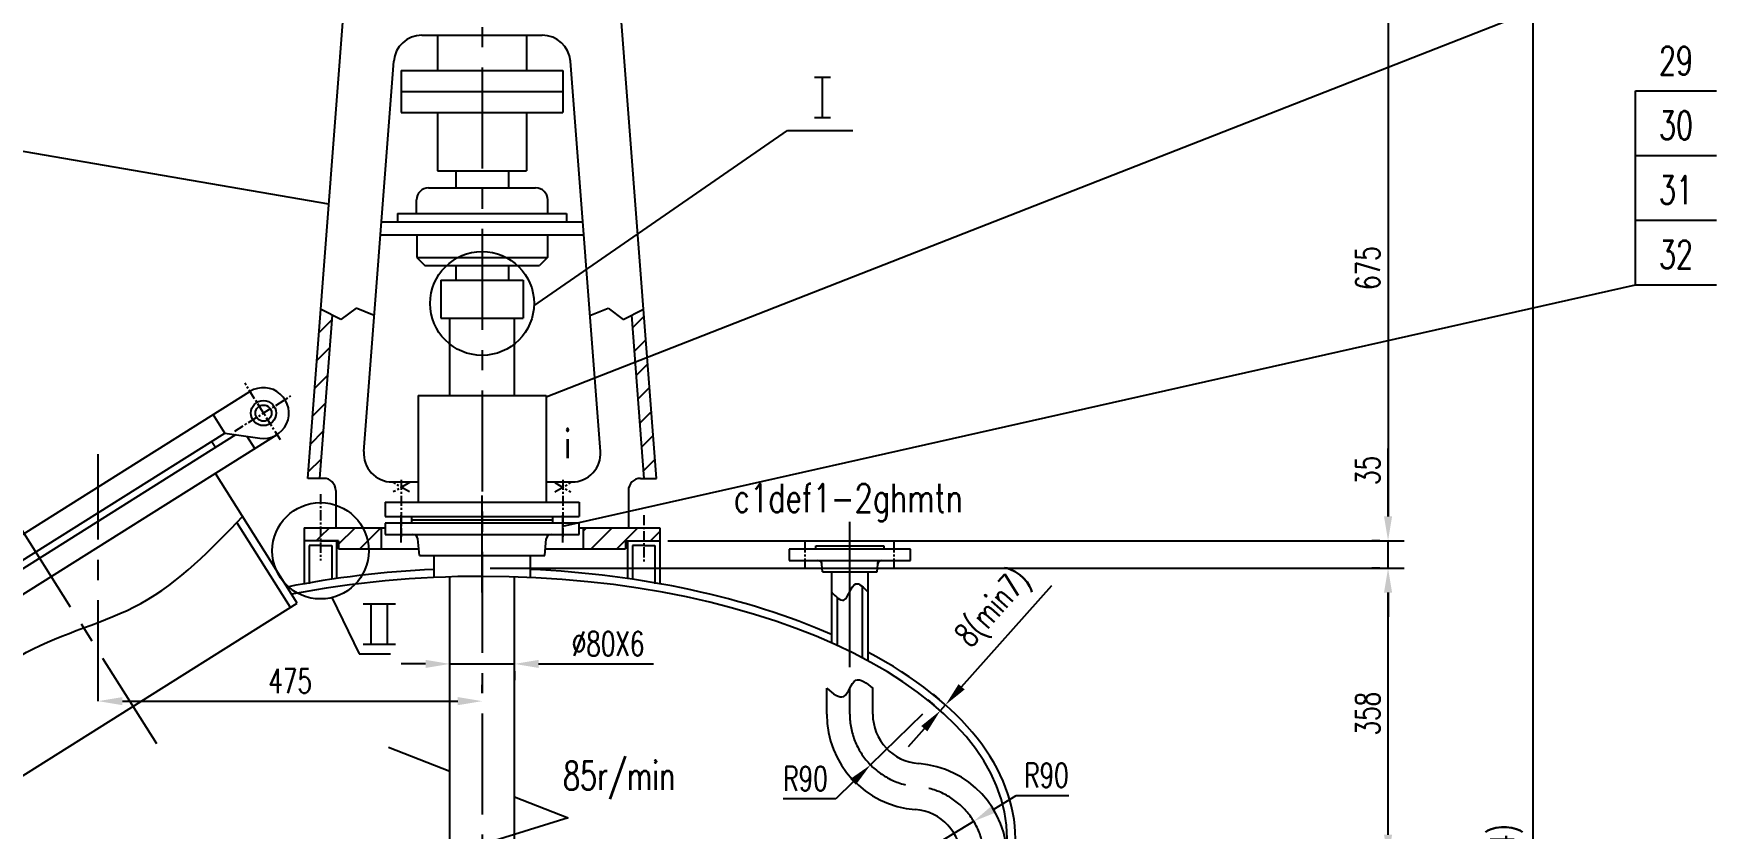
# Model space of a CAD drawing. Extents: x 92764 to 104934, y 26739 to 35166.
# Drawn here: x 94017 to 96099, y 32558 to 33542 of the extents above; entities that cross this region are included whole.
import ezdxf
from ezdxf.enums import TextEntityAlignment as Align

# ---------------------------------------------------------------- set-up
doc = ezdxf.new("R2010")
doc.units = 0
doc.header["$LTSCALE"] = 10
doc.linetypes.add('ACAD_ISO10W100', pattern=[18, 12, -3, 0, -3])
doc.linetypes.add('CENTER', pattern=[2, 1.25, -0.25, 0.25, -0.25])
for name, color, linetype in [('2', 1, 'Continuous'), ('HGJ', 1, 'Continuous'), ('HGJX', 2, 'CENTER'), ('hgjy', 7, 'Continuous'), ('RENK', 7, 'Continuous'), ('tank', 1, 'Continuous'), ('tankx', 2, 'ACAD_ISO10W100'), ('tanky', 7, 'Continuous')]:
    doc.layers.add(name, color=color, linetype=linetype)
doc.styles.add('hzfs', font='simplex.shx', dxfattribs={"width": 0.7, "bigfont": 'hzfs.shx'})
doc.dimstyles.new('PVCAD$0', dxfattribs={"dimscale": 10, "dimtxt": 3, "dimasz": 3, "dimexe": 2, "dimexo": 1, "dimgap": 1, "dimtad": 1, "dimdec": 0, "dimzin": 0, "dimdsep": 46, "dimtxsty": 'hzfs', "dimcen": 0, "dimclrd": 4, "dimclre": 4, "dimclrt": 7, "dimadec": 0, "dimazin": 0, "dimtfac": 0.7, "dimtmove": 0, "dimatfit": 0, "dimfxl": 0, "dimarcsym": 0})
doc.dimstyles.new('PVCAD$4', dxfattribs={"dimscale": 10, "dimtxt": 3, "dimasz": 3, "dimexe": 2, "dimexo": 1, "dimgap": 1, "dimtad": 1, "dimtoh": 1, "dimdec": 0, "dimzin": 0, "dimdsep": 46, "dimtxsty": 'hzfs', "dimcen": 0, "dimclrd": 4, "dimclre": 4, "dimclrt": 7, "dimadec": 0, "dimazin": 0, "dimtfac": 0.7, "dimtmove": 0, "dimatfit": 0, "dimfxl": 0, "dimarcsym": 0})

# ---------------------------------------------------------------- blocks, each defined once
blk = doc.blocks.new('*D93')
at = {"color": 4, "lineweight": -2}
for p, q in [((94097, 32725.6), (94097, 32735.6)), ((94127, 32715.6), (94542, 32715.6)), ((94572, 32725.6), (94572, 32735.6))]:
    blk.add_line(p, q, dxfattribs=at)
at = {"color": 4}
for points in [[(94127, 32720.6), (94127, 32710.6), (94097, 32715.6)], [(94542, 32720.6), (94542, 32710.6), (94572, 32715.6)]]:
    blk.add_solid(points, dxfattribs=at)
at = {"layer": 'DEFPOINTS', "color": 0}
for p in [(94097, 32715.6), (94572, 32715.6), (94572, 32715.6)]:
    blk.add_point(p, dxfattribs=at)
at = {"color": 7, "insert": (94334.5, 32740.6), "char_height": 30, "attachment_point": 5, "style": 'hzfs'}
blk.add_mtext('475', dxfattribs=at)
blk = doc.blocks.new('*D96')
at = {"layer": 'DEFPOINTS', "color": 0}
for p in [(95139.2, 32703.9), (95145.5, 32710.9), (95145.5, 32710.9)]:
    blk.add_point(p, dxfattribs=at)
at = {"layer": 'hgjy', "color": 4, "lineweight": -2}
for p, q in [((95165.4, 32733.3), (95277.2, 32858.8)), ((95131.7, 32710.5), (95124.2, 32717.2)), ((95138, 32717.6), (95130.5, 32724.2)), ((95139.2, 32703.9), (95145.5, 32710.9)), ((95119.2, 32681.5), (95099.3, 32659.1))]:
    blk.add_line(p, q, dxfattribs=at)
at = {"layer": 'hgjy', "color": 4}
for points in [[(95161.7, 32736.7), (95169.2, 32730), (95145.5, 32710.9)], [(95115.5, 32684.8), (95123, 32678.1), (95139.2, 32703.9)]]:
    blk.add_solid(points, dxfattribs=at)
at = {"layer": 'hgjy', "color": 7, "insert": (95206.7, 32829.1), "char_height": 30, "attachment_point": 5, "rotation": 48.3024, "style": 'hzfs'}
blk.add_mtext('8(min7)', dxfattribs=at)
blk = doc.blocks.new('*D67')
at = {"color": 4, "lineweight": -2}
for p, q in [((94532, 32771.7), (94532, 32781.7)), ((94502, 32761.7), (94472, 32761.7)), ((94532, 32761.7), (94612, 32761.7)), ((94642, 32761.7), (94784, 32761.7)), ((94612, 32752.9), (94612, 32741.7))]:
    blk.add_line(p, q, dxfattribs=at)
at = {"color": 4}
for points in [[(94502, 32766.7), (94502, 32756.7), (94532, 32761.7)], [(94642, 32766.7), (94642, 32756.7), (94612, 32761.7)]]:
    blk.add_solid(points, dxfattribs=at)
at = {"layer": 'DEFPOINTS', "color": 0}
for p in [(94532, 32761.7), (94612, 32762.9), (94612, 32761.7)]:
    blk.add_point(p, dxfattribs=at)
at = {"color": 7, "insert": (94728, 32786.7), "char_height": 30, "attachment_point": 5, "style": 'hzfs'}
blk.add_mtext('%%C80X6', dxfattribs=at)
blk = doc.blocks.new('*D68')
at = {"color": 4, "lineweight": -2}
for p, q in [((94582, 32880.1), (95713.2, 32880.1)), ((95693.2, 32550.1), (95693.2, 32850.1)), ((95627.5, 32520.1), (95713.2, 32520.1))]:
    blk.add_line(p, q, dxfattribs=at)
at = {"color": 4}
for points in [[(95688.2, 32850.1), (95698.2, 32850.1), (95693.2, 32880.1)], [(95688.2, 32550.1), (95698.2, 32550.1), (95693.2, 32520.1)]]:
    blk.add_solid(points, dxfattribs=at)
at = {"layer": 'DEFPOINTS', "color": 0}
for p in [(94572, 32880.1), (95693.2, 32880.1), (95617.5, 32520.1)]:
    blk.add_point(p, dxfattribs=at)
at = {"color": 7, "insert": (95668.2, 32700.1), "char_height": 30, "attachment_point": 5, "rotation": 90, "style": 'hzfs'}
blk.add_mtext('358', dxfattribs=at)
blk = doc.blocks.new('*D70')
at = {"color": 4, "lineweight": -2}
for p, q in [((94752, 33589.3), (95713.2, 33589.3)), ((95693.2, 33559.3), (95693.2, 32944.3)), ((94802, 32914.3), (95713.2, 32914.3))]:
    blk.add_line(p, q, dxfattribs=at)
at = {"color": 4}
for points in [[(95688.2, 33559.3), (95698.2, 33559.3), (95693.2, 33589.3)], [(95688.2, 32944.3), (95698.2, 32944.3), (95693.2, 32914.3)]]:
    blk.add_solid(points, dxfattribs=at)
at = {"layer": 'DEFPOINTS', "color": 0}
for p in [(94742, 33589.3), (94792, 32914.3), (95693.2, 32914.3)]:
    blk.add_point(p, dxfattribs=at)
at = {"color": 7, "insert": (95668.2, 33251.8), "char_height": 30, "attachment_point": 5, "rotation": 90, "style": 'hzfs'}
blk.add_mtext('675', dxfattribs=at)
blk = doc.blocks.new('*D101')
at = {"color": 4, "lineweight": -2}
for p, q in [((95719.1, 34289.3), (95892.2, 34289.3)), ((95872.2, 34259.3), (95872.2, 30770.1)), ((94624, 30740.1), (95892.2, 30740.1))]:
    blk.add_line(p, q, dxfattribs=at)
at = {"color": 4}
for points in [[(95867.2, 34259.3), (95877.2, 34259.3), (95872.2, 34289.3)], [(95867.2, 30770.1), (95877.2, 30770.1), (95872.2, 30740.1)]]:
    blk.add_solid(points, dxfattribs=at)
at = {"layer": 'DEFPOINTS', "color": 0}
for p in [(95709.1, 34289.3), (94614, 30740.1), (95872.2, 30740.1)]:
    blk.add_point(p, dxfattribs=at)
at = {"color": 7, "insert": (95839.4, 32514.7), "char_height": 30, "attachment_point": 5, "rotation": 90, "style": 'hzfs'}
blk.add_mtext('(3544)', dxfattribs=at)
blk = doc.blocks.new('*X53')
at = {"color": 0}
for p, q in [((6173.2, 4900.4), (6189.5, 4916.7)), ((6561.7, 4907.1), (6575.7, 4921)), ((6170.6, 4866), (6186.9, 4882.3)), ((6564, 4877.5), (6577.9, 4891.5)), ((6566.2, 4848), (6580.2, 4861.9)), ((6168, 4831.5), (6184.2, 4847.8)), ((6568.5, 4818.4), (6582.5, 4832.4)), ((6165.3, 4797.1), (6181.6, 4813.4)), ((6570.8, 4788.9), (6584.7, 4802.8)), ((6162.7, 4762.6), (6179, 4778.9)), ((6573, 4759.3), (6587, 4773.3)), ((6160, 4728.1), (6176.3, 4744.4)), ((6575.3, 4729.7), (6589.3, 4743.7)), ((6170.3, 4643), (6175.2, 4647.9)), ((6175.2, 4647.9), (6186.3, 4659)), ((6197.7, 4638.6), (6218.1, 4659)), ((6223.9, 4633), (6249.9, 4659)), ((6500.2, 4654.7), (6504.5, 4659)), ((6510.3, 4633), (6536.3, 4659)), ((6542.1, 4633), (6568.1, 4659)), ((6584, 4643), (6595.2, 4654.2))]:
    blk.add_line(p, q, dxfattribs=at)
blk = doc.blocks.new('*D116')
at = {"layer": '2', "color": 4, "lineweight": -2}
for p, q in [((95206.1, 32582.4), (95233, 32598.8)), ((95233, 32598.8), (95298, 32598.8)), ((95103.5, 32520.1), (95180.4, 32566.8))]:
    blk.add_line(p, q, dxfattribs=at)
at = {"layer": '2', "color": 4}
blk.add_solid([(95203.5, 32586.7), (95208.7, 32578.1), (95180.4, 32566.8)], dxfattribs=at)
at = {"layer": 'DEFPOINTS', "color": 0}
for p in [(95180.4, 32566.8), (95103.5, 32520.1)]:
    blk.add_point(p, dxfattribs=at)
at = {"layer": '2', "color": 7, "insert": (95270.5, 32623.8), "char_height": 30, "attachment_point": 5, "style": 'hzfs'}
blk.add_mtext('R90', dxfattribs=at)
blk = doc.blocks.new('*D117')
at = {"layer": '2', "color": 4, "lineweight": -2}
for p, q in [((95117, 32699.6), (95052.7, 32636.6)), ((95031.2, 32615.7), (95009.8, 32594.7)), ((95009.8, 32594.7), (94944.8, 32594.7))]:
    blk.add_line(p, q, dxfattribs=at)
at = {"layer": '2', "color": 4}
blk.add_solid([(95027.7, 32619.2), (95034.7, 32612.1), (95052.7, 32636.6)], dxfattribs=at)
at = {"layer": 'DEFPOINTS', "color": 0}
for p in [(95117, 32699.6), (95052.7, 32636.6)]:
    blk.add_point(p, dxfattribs=at)
at = {"layer": '2', "color": 7, "insert": (94972.3, 32619.7), "char_height": 30, "attachment_point": 5, "style": 'hzfs'}
blk.add_mtext('R90', dxfattribs=at)
blk = doc.blocks.new('*D76')
at = {"layer": '2', "color": 4, "lineweight": -2}
for p, q in [((95693.2, 32944.3), (95693.2, 33028.3)), ((95683.2, 32914.3), (95673.2, 32914.3)), ((95693.2, 32880.1), (95693.2, 32914.3)), ((95683.2, 32880.1), (95673.2, 32880.1)), ((95693.2, 32850.1), (95693.2, 32820.1))]:
    blk.add_line(p, q, dxfattribs=at)
at = {"layer": '2', "color": 4}
for points in [[(95688.2, 32944.3), (95698.2, 32944.3), (95693.2, 32914.3)], [(95688.2, 32850.1), (95698.2, 32850.1), (95693.2, 32880.1)]]:
    blk.add_solid(points, dxfattribs=at)
at = {"layer": 'DEFPOINTS', "color": 0}
for p in [(95693.2, 32914.3), (95693.2, 32914.3), (95693.2, 32880.1)]:
    blk.add_point(p, dxfattribs=at)
at = {"layer": '2', "color": 7, "insert": (95668.2, 33001.3), "char_height": 30, "attachment_point": 5, "rotation": 90, "style": 'hzfs'}
blk.add_mtext('35', dxfattribs=at)

msp = doc.modelspace()

# ---------------------------------------------------------------- linework, layer by layer
at = {"color": 1}
for p, q in [((94356.2, 32991.5), (94402, 33589.3)), ((94787.8, 32991.5), (94742, 33589.3)), ((94497.6, 33540.3), (94646.4, 33540.3)), ((94517, 33540.3), (94517, 33496.7)), ((94627, 33540.3), (94627, 33496.7)), ((94425.7, 33024.7), (94462.7, 33508)), ((94718.4, 33024.7), (94681.3, 33508)), ((94472, 33496.7), (94472, 33444.7)), ((94472, 33496.7), (94672, 33496.7)), ((94672, 33496.7), (94672, 33444.7)), ((94472, 33470.7), (94672, 33470.7)), ((94472, 33444.7), (94672, 33444.7)), ((94517, 33444.7), (94517, 33372.3)), ((94627, 33444.7), (94627, 33372.3)), ((94517, 33372.3), (94627, 33372.3)), ((94539.5, 33372.3), (94539.5, 33351.2)), ((94604.5, 33372.3), (94604.5, 33351.2)), ((94505.8, 33351.2), (94638.2, 33351.2)), ((94467.5, 33319.3), (94676.6, 33319.3)), ((94467.5, 33319.3), (94467.5, 33309.3)), ((94490.8, 33319.3), (94490.8, 33336.2)), ((94653.2, 33319.3), (94653.2, 33336.2)), ((94676.6, 33319.3), (94676.6, 33309.3)), ((94447.5, 33309.3), (94696.5, 33309.3)), ((94446.2, 33293.2), (94697.8, 33293.2)), ((94491.1, 33293.2), (94491.1, 33265)), ((94652.9, 33293.2), (94652.9, 33265)), ((94491.1, 33265), (94652.9, 33265)), ((94491.1, 33265), (94501.1, 33255)), ((94652.9, 33265), (94642.9, 33255)), ((94501.1, 33255), (94642.9, 33255)), ((94521, 33236.8), (94623, 33236.8)), ((94521, 33236.8), (94521, 33189.9)), ((94539.5, 33255), (94539.5, 33236.8)), ((94604.5, 33255), (94604.5, 33236.8)), ((94623, 33236.8), (94623, 33189.9)), ((94371.2, 32991.5), (94386.7, 33193.7)), ((94521, 33189.9), (94623, 33189.9)), ((94772.8, 32991.5), (94757.3, 33193.7)), ((94375.9, 32991.5), (94356.2, 32991.5)), ((94460.6, 32987), (94492.9, 32987)), ((94651.2, 32987), (94683.5, 32987)), ((94768.1, 32991.5), (94787.8, 32991.5)), ((94390.9, 32976.5), (94390.9, 32930.3)), ((94753.1, 32976.5), (94753.1, 32930.3)), ((94352, 32930.3), (94452, 32930.3)), ((94352, 32930.3), (94352, 32914.3)), ((94447, 32930.3), (94447, 32904.3)), ((94692, 32930.3), (94792, 32930.3)), ((94697, 32930.3), (94697, 32904.3)), ((94792, 32930.3), (94792, 32914.3)), ((94394.5, 32914.3), (94352, 32914.3)), ((94394.5, 32914.3), (94394.5, 32904.3)), ((94394.5, 32904.3), (94493.6, 32904.3)), ((94650.4, 32904.3), (94749.5, 32904.3)), ((94749.5, 32914.3), (94792, 32914.3)), ((94749.5, 32914.3), (94749.5, 32904.3))]:
    msp.add_line(p, q, dxfattribs=at)
for p, q in [((94983.4, 33488.5), (95003.4, 33488.5)), ((94993.4, 33438.5), (94993.4, 33488.5)), ((94983.4, 33438.5), (95003.4, 33438.5)), ((94636.2, 33205.3), (94949.9, 33422.2)), ((94949.9, 33422.2), (95030.8, 33422.2)), ((94386, 32843.8), (94420, 32774.1)), ((94424.9, 32836.1), (94464.9, 32836.1)), ((94434.9, 32786.1), (94434.9, 32836.1)), ((94454.9, 32786.1), (94454.9, 32836.1)), ((94424.9, 32786.1), (94464.9, 32786.1)), ((94420, 32774.1), (94458.5, 32774.1)), ((94456, 32658.8), (94532, 32628.8)), ((94612, 32597.2), (94678.5, 32571)), ((94678.5, 32571), (94409, 32487.6))]:
    msp.add_line(p, q)
at = {"color": 7}
for p, q in [((94397.3, 33188.4), (94372.2, 33200.9)), ((94416.1, 33202.2), (94397.3, 33188.4)), ((94438.6, 33193.2), (94416.1, 33202.2)), ((94705.4, 33193.2), (94727.9, 33202.2)), ((94727.9, 33202.2), (94746.7, 33188.4)), ((94746.7, 33188.4), (94771.8, 33200.9))]:
    msp.add_line(p, q, dxfattribs=at)
at = {"color": 2, "linetype": 'CENTER'}
for p, q in [((94265.9, 33049.9), (94335.2, 33093.5)), ((94372, 32971.9), (94372, 32889.6)), ((94772, 32946.1), (94772, 32888.2))]:
    msp.add_line(p, q, dxfattribs=at)
at = {"color": 1, "linetype": 'Continuous'}
for q in [(94239.4, 33070.5), (94296.9, 33041.2)]:
    msp.add_line((94253.8, 33047.6), q, dxfattribs=at)
for centre, radius in [((94572, 33208.1), 64.3), ((94372, 32901.8), 59.7)]:
    msp.add_circle(centre, radius)
at = {"color": 1}
for radius in [15.5, 10]:
    msp.add_circle((94301.5, 33072.3), radius, dxfattribs=at)
for centre, radius, start, end in [((94497.6, 33505.3), 35, 90, 175.616), ((94646.4, 33505.3), 35, 4.384, 90), ((94505.8, 33336.2), 15, 90, 180), ((94638.2, 33336.2), 15, 0, 90), ((94460.6, 33022), 35, 175.616, 270), ((94683.5, 33022), 35, 270, 4.384), ((94375.9, 32976.5), 15, 0, 90), ((94768.1, 32976.5), 15, 90, 180)]:
    msp.add_arc(centre, radius, start, end, dxfattribs=at)
at = {"color": 1, "linetype": 'Continuous'}
msp.add_arc((94301.5, 33072.3), 31.5, 261.5158, 122.1765, dxfattribs=at)
at = {"layer": '2'}
for p, q in [((94532, 33094.1), (94532, 33189.9)), ((94612, 33094.1), (94612, 33189.9)), ((94352, 32914.3), (94352, 32860.9)), ((94372, 32914.3), (94352, 32914.3)), ((94358, 32908.3), (94358, 32860.9)), ((94372, 32908.3), (94358, 32908.3)), ((94372, 32914.3), (94392, 32914.3)), ((94372, 32908.3), (94386, 32908.3)), ((94386, 32908.3), (94386, 32867.4)), ((94392, 32914.3), (94392, 32867.4)), ((94752, 32914.3), (94752, 32867.4)), ((94758, 32908.3), (94758, 32867.4)), ((94772, 32908.3), (94758, 32908.3)), ((94772, 32908.3), (94786, 32908.3)), ((94786, 32908.3), (94786, 32860.9)), ((94792, 32914.3), (94792, 32860.9)), ((95027, 32777.2), (95027, 32777.2)), ((94998.5, 32699.6), (94998.5, 32731.5)), ((95055.5, 32699.6), (95055.5, 32731.5))]:
    msp.add_line(p, q, dxfattribs=at)
for centre, radius, start, end in [((95117, 32699.6), 118.5, 180, 265.6988), ((95117, 32699.6), 61.5, 180, 265.6988), ((95103.5, 32520.1), 118.5, 0, 85.6988), ((95103.5, 32520.1), 61.5, 0, 85.6988)]:
    msp.add_arc(centre, radius, start, end, dxfattribs=at)
at = {"layer": 'HGJ'}
for p, q in [((94492.9, 33094.1), (94492.9, 32962.1)), ((94492.9, 33094.1), (94651.2, 33094.1)), ((94651.2, 33094.1), (94651.2, 32962.1)), ((94452, 32962.1), (94692, 32962.1)), ((94452, 32962.1), (94452, 32944.1)), ((94452, 32944.1), (94692, 32944.1)), ((94692, 32962.1), (94692, 32944.1)), ((94485, 32940.1), (94659, 32940.1)), ((95102, 32903.8), (94952, 32903.8)), ((94952, 32903.8), (94952, 32889.8)), ((94985, 32903.8), (94985, 32907.8)), ((94985, 32907.8), (95069, 32907.8)), ((95069, 32907.8), (95069, 32903.8)), ((95102, 32889.8), (95102, 32903.8)), ((94952, 32889.8), (95102, 32889.8)), ((94993.3, 32875.8), (94992, 32889.8)), ((95060.8, 32875.8), (95062, 32889.8)), ((94993.3, 32875.8), (95060.8, 32875.8)), ((95004.5, 32875.8), (95004.5, 32787.7)), ((95049.5, 32875.8), (95049.5, 32765.6)), ((95011.5, 32843.9), (95011.5, 32784.6)), ((95042.5, 32857.7), (95042.5, 32769.4))]:
    msp.add_line(p, q, dxfattribs=at)
for centre, start, end in [((94987.4, 32884.8), 5.1428, 90), ((95066.6, 32884.8), 90, 174.8572)]:
    msp.add_arc(centre, 5, start, end, dxfattribs=at)
at = {"layer": 'HGJX'}
for p, q in [((94482, 32986.2), (94462, 32974.6)), ((94482, 32974.6), (94462, 32986.2)), ((94472, 32989.8), (94472, 32919.2)), ((94662, 32986.2), (94682, 32974.6)), ((94662, 32974.6), (94682, 32986.2)), ((94672, 32989.8), (94672, 32919.2)), ((94972, 32879.8), (94972, 32913.8)), ((95082, 32879.8), (95082, 32913.8))]:
    msp.add_line(p, q, dxfattribs=at)
at = {"layer": 'hgjy'}
for points in [[(95004.5, 32850.8), (95019.5, 32840.8), (95034.5, 32860.8), (95049.5, 32850.8)], [(94998.5, 32731.5), (95019.5, 32721.5), (95034.5, 32741.5), (95055.5, 32731.5)]]:
    msp.add_spline(points, degree=3, dxfattribs=at)
at = {"layer": 'RENK', "color": 1, "linetype": 'Continuous'}
for p, q in [((93753.6, 32764.8), (94284.7, 33099)), ((93768, 32742), (94253.8, 33047.6)), ((93772.8, 32734.4), (94267.4, 33045.6)), ((93787.2, 32711.5), (94318.3, 33045.7)), ((94242.1, 33029.6), (94237.3, 33037.2)), ((94290.8, 33028.4), (94281.2, 33043.5)), ((94343.3, 32836.9), (94242.1, 32997.7)), ((94334.8, 32831.6), (94268.6, 32936.8)), ((93937, 32581.3), (94343.3, 32836.9))]:
    msp.add_line(p, q, dxfattribs=at)
at = {"layer": 'RENK', "color": 2, "linetype": 'CENTER'}
msp.add_line((94322.4, 33039.1), (94278.2, 33109.5), dxfattribs=at)
at = {"layer": 'RENK'}
msp.add_spline([(93882.3, 32668.3), (94008.2, 32776.1), (94149.7, 32836.6), (94275.7, 32944.4)], degree=3, dxfattribs=at)
at = {"layer": 'tank'}
for p, q in [((94485, 32936.1), (94485, 32944.1)), ((94659, 32944.1), (94659, 32936.1)), ((94692, 32936.1), (94452, 32936.1)), ((94452, 32936.1), (94452, 32922.1)), ((94485, 32940.1), (94659, 32940.1)), ((94692, 32922.1), (94692, 32936.1)), ((94452, 32922.1), (94692, 32922.1)), ((94494.4, 32896.1), (94492.5, 32916.6)), ((94649.7, 32896.1), (94651.5, 32916.6)), ((94494.4, 32896.1), (94649.7, 32896.1)), ((94512.5, 32896.1), (94512.5, 32868.7)), ((94631.5, 32896.1), (94631.5, 32868.7)), ((94532, 31498.1), (94532, 32869.5)), ((94612, 31498.1), (94612, 32869.5))]:
    msp.add_line(p, q, dxfattribs=at)
for centre, start, end in [((94486.5, 32916.1), 5.1428, 90), ((94657.5, 32916.1), 90, 174.8572)]:
    msp.add_arc(centre, 6, start, end, dxfattribs=at)
for major_axis, ratio, start_param, end_param in [((-660, 0), 0.507576, 4.80266, 5.086663), ((-650, 0), 0.5, 4.712389, 5.083427), ((-650, 0), 0.5, 3.141593, 4.712389), ((660, 0), 0.507576, 0.856213, 1.480519), ((-660, 0), 0.507576, 3.141593, 3.903552)]:
    msp.add_ellipse((94572, 32545.1), major_axis=major_axis, ratio=ratio, start_param=start_param, end_param=end_param, dxfattribs=at)
at = {"layer": 'tankx', "linetype": 'CENTER', "ltscale": 10}
for p, q in [((94572, 34300.4), (94572, 30688.8)), ((94097, 32715.6), (94097, 33021.6)), ((94169.3, 32662.7), (93953.4, 33006))]:
    msp.add_line(p, q, dxfattribs=at)
at = {"layer": 'tankx'}
for p, q in [((94572, 32850.1), (94572, 32970.1)), ((94472, 32912.1), (94472, 32946.1)), ((94672, 32912.1), (94672, 32946.1))]:
    msp.add_line(p, q, dxfattribs=at)
at = {"layer": 'tankx', "ltscale": 10}
for p, q in [((95027, 32757.8), (95027, 32937.8)), ((95027, 32699.6), (95027, 32731.5))]:
    msp.add_line(p, q, dxfattribs=at)
at = {"layer": 'tankx'}
for centre, start, end in [((95117, 32699.6), 180, 265.6988), ((95103.5, 32520.1), 0, 85.6988)]:
    msp.add_arc(centre, 90, start, end, dxfattribs=at)
at = {"layer": 'tanky'}
for p, q in [((94651.2, 33092.3), (95999.5, 33620.9)), ((94382.2, 33331), (93263.4, 33524.1)), ((95999.5, 33231.2), (95999.5, 33471.2)), ((95999.5, 33471.2), (96099.5, 33471.2)), ((95999.5, 33391.2), (96099.5, 33391.2)), ((95999.5, 33311.2), (96099.5, 33311.2)), ((94672, 32932.2), (95999.5, 33231.2)), ((95999.5, 33231.2), (96099.5, 33231.2))]:
    msp.add_line(p, q, dxfattribs=at)

# ---------------------------------------------------------------- block references
at = {"color": 7}
msp.add_blockref('*X53', (88196.8, 28271.4), dxfattribs=at)

# ---------------------------------------------------------------- texts
at = {"style": 'hzfs', "width": 0.7}
msp.add_text('85r/min', height=35, dxfattribs=at).set_placement((94672.3, 32623.3), align=Align.MIDDLE_LEFT)
at = {"layer": 'hgjy', "style": 'hzfs', "width": 0.75}
msp.add_text('c1def1-2ghmtn', height=35, dxfattribs=at).set_placement((95025.1, 32961.3), align=Align.MIDDLE)
at = {"layer": 'tanky', "style": 'hzfs', "width": 0.7}
for s, p in [('29', (96049.5, 33491.2)), ('30', (96049.5, 33411.2)), ('31', (96049.5, 33331.2)), ('32', (96049.5, 33251.2))]:
    msp.add_text(s, height=35, dxfattribs=at).set_placement(p, align=Align.CENTER)
at = {"layer": 'tanky', "style": 'hzfs', "width": 0.75}
msp.add_text('i', height=35, dxfattribs=at).set_placement((94677.6, 33034.9), align=Align.MIDDLE)

# ---------------------------------------------------------------- dimensions: what is measured, and where the dimension line sits
for base, p1, p2, text, picture, middle in [((95872.2, 30740.1), (95709.1, 34289.3), (94614, 30740.1), '(3544)', '*D101', (95839.4, 32514.7)), ((95693.2, 32880.1), (95617.5, 32520.1), (94572, 32880.1), '358', '*D68', (95668.2, 32700.1))]:
    dim = msp.add_linear_dim(base=base, p1=p1, p2=p2, angle=90, text=text, dimstyle='PVCAD$0')
    dim.commit()
    dim.dimension.update_dxf_attribs({"geometry": picture, "text_midpoint": middle})
dim = msp.add_linear_dim(base=(95693.2, 32914.3), p1=(94742, 33589.3), p2=(94792, 32914.3), angle=90, dimstyle='PVCAD$0')
dim.commit()
dim.dimension.update_dxf_attribs({"geometry": '*D70', "text_midpoint": (95668.2, 33251.8)})
dim = msp.add_linear_dim(base=(94612, 32761.7), p1=(94532, 32761.7), p2=(94612, 32762.9), text='%%C80X6', dimstyle='PVCAD$0')
dim.commit()
dim.dimension.update_dxf_attribs({"geometry": '*D67', "text_midpoint": (94728, 32786.7)})
dim = msp.add_linear_dim(base=(94572, 32715.6), p1=(94097, 32715.6), p2=(94572, 32715.6), dimstyle='PVCAD$0')
dim.commit()
dim.dimension.update_dxf_attribs({"geometry": '*D93', "text_midpoint": (94334.5, 32740.6)})
at = {"layer": '2'}
dim = msp.add_linear_dim(base=(95693.2, 32914.3), p1=(95693.2, 32880.1), p2=(95693.2, 32914.3), angle=90, text='35', dimstyle='PVCAD$0', dxfattribs=at)
dim.commit()
dim.dimension.update_dxf_attribs({"geometry": '*D76', "text_midpoint": (95668.2, 33001.3)})
for center, mpoint, picture, middle in [((95117, 32699.6), (95052.7, 32636.6), '*D117', (94972.3, 32594.7)), ((95103.5, 32520.1), (95180.4, 32566.8), '*D116', (95270.5, 32598.8))]:
    dim = msp.add_radius_dim(center=center, mpoint=mpoint, dimstyle='PVCAD$4', dxfattribs=at)
    dim.commit()
    dim.dimension.update_dxf_attribs({"geometry": picture, "text_midpoint": middle, "dimtype": 164})
at = {"layer": 'hgjy'}
dim = msp.add_aligned_dim(p1=(95139.2, 32703.9), p2=(95145.5, 32710.9), distance=0, text='8(min7)', dimstyle='PVCAD$0', dxfattribs=at)
dim.commit()
dim.dimension.update_dxf_attribs({"geometry": '*D96', "text_midpoint": (95206.7, 32829.1)})

doc.saveas('drawing.dxf')
